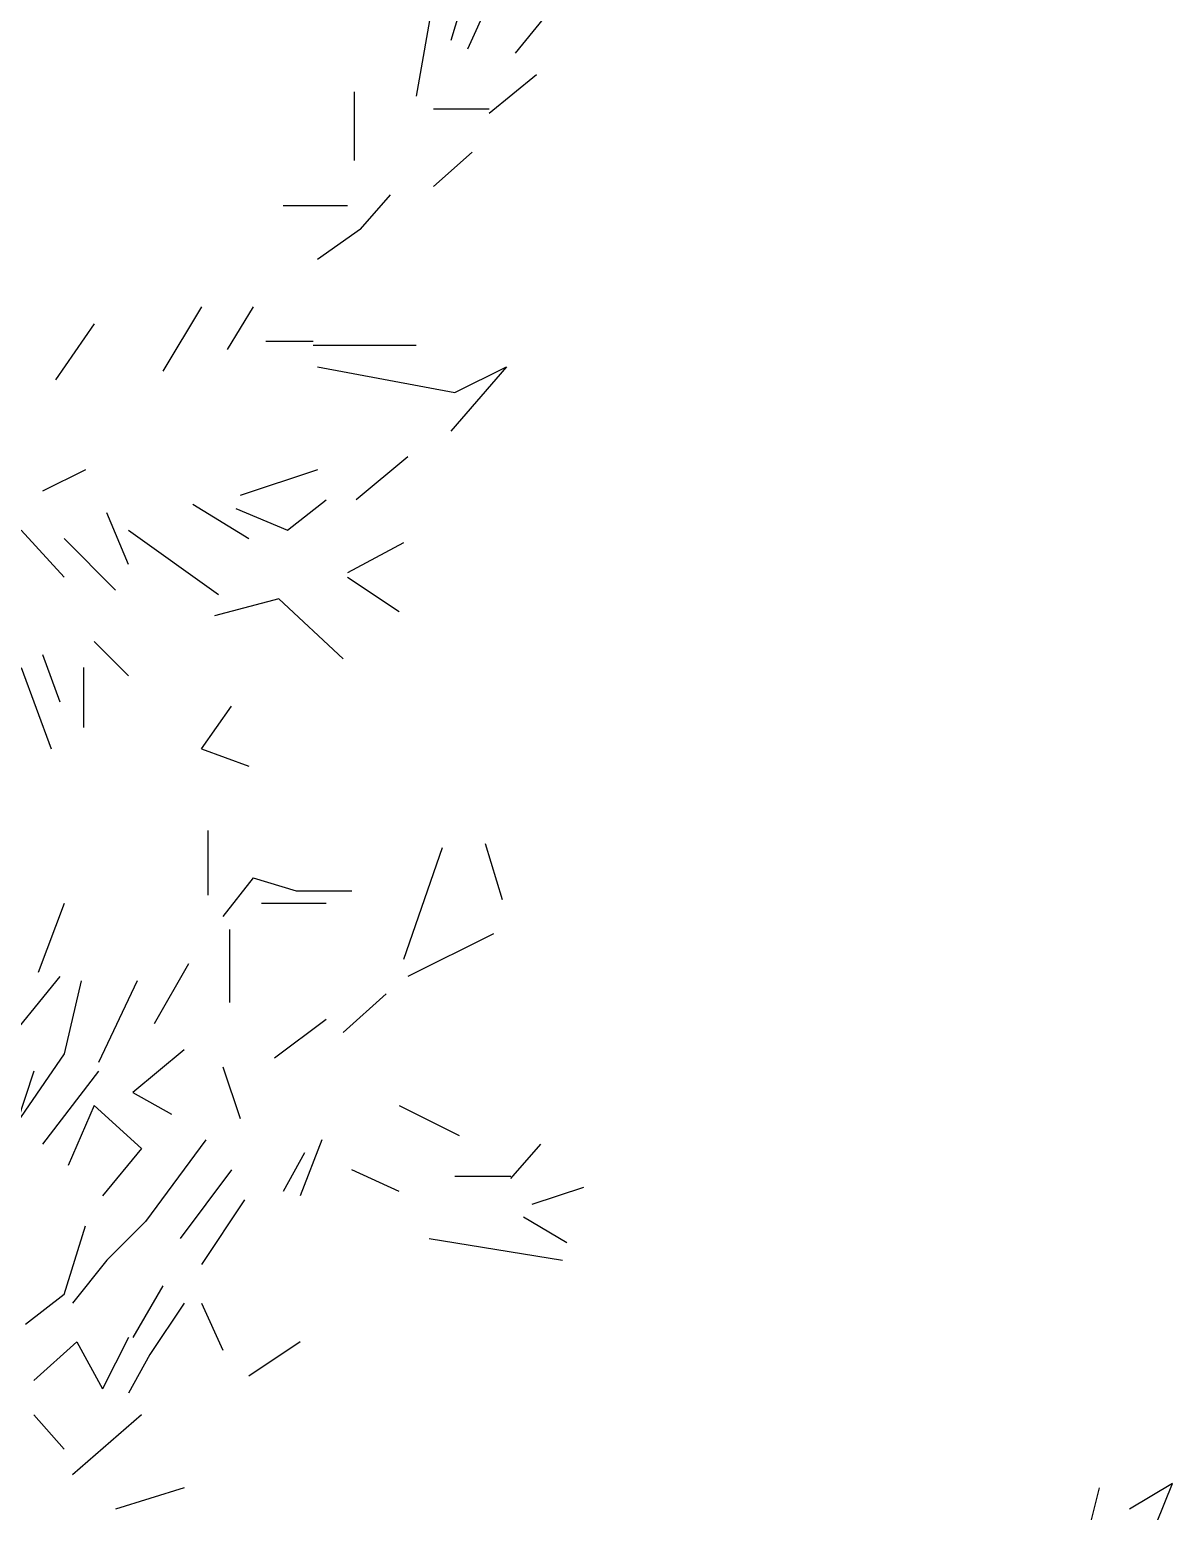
# Model space of a CAD drawing. Header units: metres. Extents: x -3.9 to 3.3, y 0 to 12.9.
# Drawn here: x 1.384 to 2.941, y 5.502 to 7.521 of the extents above; entities that cross this region are included whole.
import ezdxf

# ---------------------------------------------------------------- set-up
doc = ezdxf.new("R2010")
doc.units = ezdxf.units.M
doc.header["$LTSCALE"] = 0.2

msp = doc.modelspace()

# ---------------------------------------------------------------- linework, layer by layer
at = {"linetype": 'Continuous'}
for p, q in [((1.981, 7.5827), (1.9576, 7.5067)), ((1.9341, 7.5652), (1.9107, 7.4306)), ((1.9341, 7.5652), (1.9107, 7.4306)), ((1.981, 7.495), (2.0102, 7.5593)), ((2.0834, 7.5359), (2.0453, 7.4891)), ((2.0834, 7.5359), (2.0453, 7.4891)), ((2.0746, 7.4599), (2.0102, 7.4072)), ((2.0746, 7.4599), (2.0102, 7.4072)), ((1.8259, 7.4364), (1.8259, 7.3428)), ((1.8259, 7.4364), (1.8259, 7.3428)), ((1.8259, 7.4364), (1.8259, 7.3428)), ((1.8259, 7.4364), (1.8259, 7.3428)), ((1.8259, 7.4364), (1.8259, 7.3428)), ((1.8259, 7.4364), (1.8259, 7.3428)), ((2.0102, 7.413), (1.9341, 7.413)), ((2.0102, 7.413), (1.9341, 7.413)), ((1.9868, 7.3545), (1.9341, 7.3077)), ((1.8346, 7.2492), (1.8756, 7.296)), ((1.8171, 7.2814), (1.7293, 7.2814)), ((1.8171, 7.2814), (1.7293, 7.2814)), ((1.8171, 7.2814), (1.7293, 7.2814)), ((1.8171, 7.2814), (1.7293, 7.2814)), ((1.8346, 7.2492), (1.7761, 7.2082)), ((1.8346, 7.2492), (1.7761, 7.2082)), ((1.8346, 7.2492), (1.7761, 7.2082)), ((1.8346, 7.2492), (1.7761, 7.2082)), ((1.8346, 7.2492), (1.7761, 7.2082)), ((1.8346, 7.2492), (1.7761, 7.2082)), ((1.6181, 7.1438), (1.5654, 7.0561)), ((1.6181, 7.1438), (1.5654, 7.0561)), ((1.6884, 7.1438), (1.6532, 7.0853)), ((1.4718, 7.1204), (1.4192, 7.0443)), ((1.4718, 7.1204), (1.4192, 7.0443)), ((1.4718, 7.1204), (1.4192, 7.0443)), ((1.4718, 7.1204), (1.4192, 7.0443)), ((1.4718, 7.1204), (1.4192, 7.0443)), ((1.4718, 7.1204), (1.4192, 7.0443)), ((1.4718, 7.1204), (1.4192, 7.0443)), ((1.4718, 7.1204), (1.4192, 7.0443)), ((1.4718, 7.1204), (1.4192, 7.0443)), ((1.7059, 7.097), (1.7703, 7.097)), ((1.7059, 7.097), (1.7703, 7.097)), ((1.7059, 7.097), (1.7703, 7.097)), ((1.7059, 7.097), (1.7703, 7.097)), ((1.7059, 7.097), (1.7703, 7.097)), ((1.7059, 7.097), (1.7703, 7.097)), ((1.7703, 7.0912), (1.9107, 7.0912)), ((1.7703, 7.0912), (1.9107, 7.0912)), ((1.7703, 7.0912), (1.9107, 7.0912)), ((1.7703, 7.0912), (1.9107, 7.0912)), ((1.7703, 7.0912), (1.9107, 7.0912)), ((1.7703, 7.0912), (1.9107, 7.0912)), ((1.7703, 7.0912), (1.9107, 7.0912)), ((1.7703, 7.0912), (1.9107, 7.0912)), ((1.7703, 7.0912), (1.9107, 7.0912)), ((1.7761, 7.0619), (1.9634, 7.0268)), ((2.0336, 7.0619), (1.9576, 6.9741)), ((1.9634, 7.0268), (2.0336, 7.0619)), ((1.899, 6.939), (1.8288, 6.8805)), ((1.899, 6.939), (1.8288, 6.8805)), ((1.899, 6.939), (1.8288, 6.8805)), ((1.899, 6.939), (1.8288, 6.8805)), ((1.899, 6.939), (1.8288, 6.8805)), ((1.899, 6.939), (1.8288, 6.8805)), ((1.899, 6.939), (1.8288, 6.8805)), ((1.899, 6.939), (1.8288, 6.8805)), ((1.4601, 6.9215), (1.4016, 6.8922)), ((1.4601, 6.9215), (1.4016, 6.8922)), ((1.7761, 6.9215), (1.6708, 6.8863)), ((1.7761, 6.9215), (1.6708, 6.8863)), ((1.7761, 6.9215), (1.6708, 6.8863)), ((1.7761, 6.9215), (1.6708, 6.8863)), ((1.7761, 6.9215), (1.6708, 6.8863)), ((1.7761, 6.9215), (1.6708, 6.8863)), ((1.7761, 6.9215), (1.6708, 6.8863)), ((1.6064, 6.8746), (1.6825, 6.8278)), ((1.6064, 6.8746), (1.6825, 6.8278)), ((1.665, 6.8688), (1.7352, 6.8395)), ((1.665, 6.8688), (1.7352, 6.8395)), ((1.665, 6.8688), (1.7352, 6.8395)), ((1.665, 6.8688), (1.7352, 6.8395)), ((1.665, 6.8688), (1.7352, 6.8395)), ((1.665, 6.8688), (1.7352, 6.8395)), ((1.665, 6.8688), (1.7352, 6.8395)), ((1.7352, 6.8395), (1.7878, 6.8805)), ((1.7352, 6.8395), (1.7878, 6.8805)), ((1.7352, 6.8395), (1.7878, 6.8805)), ((1.7352, 6.8395), (1.7878, 6.8805)), ((1.7352, 6.8395), (1.7878, 6.8805)), ((1.7352, 6.8395), (1.7878, 6.8805)), ((1.7352, 6.8395), (1.7878, 6.8805)), ((1.5186, 6.7927), (1.4894, 6.8629)), ((1.5186, 6.7927), (1.4894, 6.8629)), ((1.5186, 6.7927), (1.4894, 6.8629)), ((1.5186, 6.7927), (1.4894, 6.8629)), ((1.5186, 6.7927), (1.4894, 6.8629)), ((1.5186, 6.7927), (1.4894, 6.8629)), ((1.5186, 6.7927), (1.4894, 6.8629)), ((1.5186, 6.7927), (1.4894, 6.8629)), ((1.5186, 6.7927), (1.4894, 6.8629)), ((1.3723, 6.8395), (1.4309, 6.7752)), ((1.3723, 6.8395), (1.4309, 6.7752)), ((1.3723, 6.8395), (1.4309, 6.7752)), ((1.3723, 6.8395), (1.4309, 6.7752)), ((1.3723, 6.8395), (1.4309, 6.7752)), ((1.3723, 6.8395), (1.4309, 6.7752)), ((1.3723, 6.8395), (1.4309, 6.7752)), ((1.4309, 6.8278), (1.5011, 6.7576)), ((1.4309, 6.8278), (1.5011, 6.7576)), ((1.4309, 6.8278), (1.5011, 6.7576)), ((1.4309, 6.8278), (1.5011, 6.7576)), ((1.4309, 6.8278), (1.5011, 6.7576)), ((1.4309, 6.8278), (1.5011, 6.7576)), ((1.4309, 6.8278), (1.5011, 6.7576)), ((1.4309, 6.8278), (1.5011, 6.7576)), ((1.4309, 6.8278), (1.5011, 6.7576)), ((1.5186, 6.8395), (1.6415, 6.7517)), ((1.5186, 6.8395), (1.6415, 6.7517)), ((1.5186, 6.8395), (1.6415, 6.7517)), ((1.5186, 6.8395), (1.6415, 6.7517)), ((1.5186, 6.8395), (1.6415, 6.7517)), ((1.5186, 6.8395), (1.6415, 6.7517)), ((1.5186, 6.8395), (1.6415, 6.7517)), ((1.5186, 6.8395), (1.6415, 6.7517)), ((1.5186, 6.8395), (1.6415, 6.7517)), ((1.5186, 6.8395), (1.6415, 6.7517)), ((1.8932, 6.822), (1.8171, 6.781)), ((1.8932, 6.822), (1.8171, 6.781)), ((1.8932, 6.822), (1.8171, 6.781)), ((1.8932, 6.822), (1.8171, 6.781)), ((1.8932, 6.822), (1.8171, 6.781)), ((1.8932, 6.822), (1.8171, 6.781)), ((1.8171, 6.7752), (1.8873, 6.7283)), ((1.8171, 6.7752), (1.8873, 6.7283)), ((1.7235, 6.7459), (1.6357, 6.7225)), ((1.7235, 6.7459), (1.8112, 6.664)), ((1.7235, 6.7459), (1.8112, 6.664)), ((1.5186, 6.6406), (1.4718, 6.6874)), ((1.4016, 6.6698), (1.425, 6.6054)), ((1.4016, 6.6698), (1.425, 6.6054)), ((1.4016, 6.6698), (1.425, 6.6054)), ((1.4016, 6.6698), (1.425, 6.6054)), ((1.4016, 6.6698), (1.425, 6.6054)), ((1.4016, 6.6698), (1.425, 6.6054)), ((1.4016, 6.6698), (1.425, 6.6054)), ((1.4016, 6.6698), (1.425, 6.6054)), ((1.3723, 6.6523), (1.4133, 6.5411)), ((1.3723, 6.6523), (1.4133, 6.5411)), ((1.4572, 6.6523), (1.4572, 6.5703)), ((1.6181, 6.5411), (1.6591, 6.5996)), ((1.6181, 6.5411), (1.6591, 6.5996)), ((1.6181, 6.5411), (1.6591, 6.5996)), ((1.6181, 6.5411), (1.6591, 6.5996)), ((1.6181, 6.5411), (1.6591, 6.5996)), ((1.6181, 6.5411), (1.6825, 6.5177)), ((1.6181, 6.5411), (1.6825, 6.5177)), ((1.6181, 6.5411), (1.6825, 6.5177)), ((1.6269, 6.4299), (1.6269, 6.3421)), ((1.6269, 6.4299), (1.6269, 6.3421)), ((1.9459, 6.4065), (1.8932, 6.2543)), ((1.9459, 6.4065), (1.8932, 6.2543)), ((1.9459, 6.4065), (1.8932, 6.2543)), ((2.0044, 6.4123), (2.0278, 6.3362)), ((2.0044, 6.4123), (2.0278, 6.3362)), ((2.0044, 6.4123), (2.0278, 6.3362)), ((2.0044, 6.4123), (2.0278, 6.3362)), ((1.6884, 6.3655), (1.6474, 6.3128)), ((1.6884, 6.3655), (1.6474, 6.3128)), ((1.6884, 6.3655), (1.6474, 6.3128)), ((1.6884, 6.3655), (1.6474, 6.3128)), ((1.6884, 6.3655), (1.6474, 6.3128)), ((1.6884, 6.3655), (1.6474, 6.3128)), ((1.6884, 6.3655), (1.6474, 6.3128)), ((1.6884, 6.3655), (1.6474, 6.3128)), ((1.6884, 6.3655), (1.6474, 6.3128)), ((1.6884, 6.3655), (1.6474, 6.3128)), ((1.6884, 6.3655), (1.6474, 6.3128)), ((1.6884, 6.3655), (1.6474, 6.3128)), ((1.6884, 6.3655), (1.6474, 6.3128)), ((1.6884, 6.3655), (1.6474, 6.3128)), ((1.6884, 6.3655), (1.6474, 6.3128)), ((1.6884, 6.3655), (1.6474, 6.3128)), ((1.6884, 6.3655), (1.7469, 6.3479)), ((1.6884, 6.3655), (1.7469, 6.3479)), ((1.6884, 6.3655), (1.7469, 6.3479)), ((1.6884, 6.3655), (1.7469, 6.3479)), ((1.6884, 6.3655), (1.7469, 6.3479)), ((1.6884, 6.3655), (1.7469, 6.3479)), ((1.6884, 6.3655), (1.7469, 6.3479)), ((1.6884, 6.3655), (1.7469, 6.3479)), ((1.6884, 6.3655), (1.7469, 6.3479)), ((1.6884, 6.3655), (1.7469, 6.3479)), ((1.6884, 6.3655), (1.7469, 6.3479)), ((1.7469, 6.3479), (1.8229, 6.3479)), ((1.7469, 6.3479), (1.8229, 6.3479)), ((1.7469, 6.3479), (1.8229, 6.3479)), ((1.7469, 6.3479), (1.8229, 6.3479)), ((1.7469, 6.3479), (1.8229, 6.3479)), ((1.7469, 6.3479), (1.8229, 6.3479)), ((1.7469, 6.3479), (1.8229, 6.3479)), ((1.7469, 6.3479), (1.8229, 6.3479)), ((1.7469, 6.3479), (1.8229, 6.3479)), ((1.7469, 6.3479), (1.8229, 6.3479)), ((1.7469, 6.3479), (1.8229, 6.3479)), ((1.4309, 6.3304), (1.3957, 6.2367)), ((1.4309, 6.3304), (1.3957, 6.2367)), ((1.4309, 6.3304), (1.3957, 6.2367)), ((1.4309, 6.3304), (1.3957, 6.2367)), ((1.7878, 6.3304), (1.7001, 6.3304)), ((1.7878, 6.3304), (1.7001, 6.3304)), ((1.7878, 6.3304), (1.7001, 6.3304)), ((1.7878, 6.3304), (1.7001, 6.3304)), ((1.7878, 6.3304), (1.7001, 6.3304)), ((1.7878, 6.3304), (1.7001, 6.3304)), ((1.7878, 6.3304), (1.7001, 6.3304)), ((1.7878, 6.3304), (1.7001, 6.3304)), ((1.7878, 6.3304), (1.7001, 6.3304)), ((1.7878, 6.3304), (1.7001, 6.3304)), ((1.7878, 6.3304), (1.7001, 6.3304)), ((1.6562, 6.2953), (1.6562, 6.1958)), ((1.6562, 6.2953), (1.6562, 6.1958)), ((1.6562, 6.2953), (1.6562, 6.1958)), ((1.6562, 6.2953), (1.6562, 6.1958)), ((1.6562, 6.2953), (1.6562, 6.1958)), ((1.6562, 6.2953), (1.6562, 6.1958)), ((1.6562, 6.2953), (1.6562, 6.1958)), ((1.6562, 6.2953), (1.6562, 6.1958)), ((1.6562, 6.2953), (1.6562, 6.1958)), ((1.6562, 6.2953), (1.6562, 6.1958)), ((1.6562, 6.2953), (1.6562, 6.1958)), ((2.0161, 6.2894), (1.899, 6.2309)), ((2.0161, 6.2894), (1.899, 6.2309)), ((2.0161, 6.2894), (1.899, 6.2309)), ((2.0161, 6.2894), (1.899, 6.2309)), ((1.6006, 6.2485), (1.5537, 6.1665)), ((1.6006, 6.2485), (1.5537, 6.1665)), ((1.6006, 6.2485), (1.5537, 6.1665)), ((1.6006, 6.2485), (1.5537, 6.1665)), ((1.6006, 6.2485), (1.5537, 6.1665)), ((1.6006, 6.2485), (1.5537, 6.1665)), ((1.6006, 6.2485), (1.5537, 6.1665)), ((1.6006, 6.2485), (1.5537, 6.1665)), ((1.425, 6.2309), (1.2436, 6.0085)), ((1.4543, 6.225), (1.4309, 6.1256)), ((1.4543, 6.225), (1.4309, 6.1256)), ((1.4543, 6.225), (1.4309, 6.1256)), ((1.4543, 6.225), (1.4309, 6.1256)), ((1.4543, 6.225), (1.4309, 6.1256)), ((1.4543, 6.225), (1.4309, 6.1256)), ((1.4543, 6.225), (1.4309, 6.1256)), ((1.5303, 6.225), (1.4777, 6.1139)), ((1.8698, 6.2075), (1.8112, 6.1548)), ((1.8698, 6.2075), (1.8112, 6.1548)), ((1.8698, 6.2075), (1.8112, 6.1548)), ((1.8698, 6.2075), (1.8112, 6.1548)), ((1.8698, 6.2075), (1.8112, 6.1548)), ((1.7878, 6.1724), (1.7176, 6.1197)), ((1.7878, 6.1724), (1.7176, 6.1197)), ((1.7878, 6.1724), (1.7176, 6.1197)), ((1.4309, 6.1256), (1.3665, 6.0319)), ((1.5947, 6.1314), (1.5245, 6.0729)), ((1.5947, 6.1314), (1.5245, 6.0729)), ((1.3899, 6.1021), (1.3665, 6.0319)), ((1.4777, 6.1021), (1.4016, 6.0027)), ((1.6474, 6.108), (1.6708, 6.0378)), ((1.6474, 6.108), (1.6708, 6.0378)), ((1.6474, 6.108), (1.6708, 6.0378)), ((1.5245, 6.0729), (1.5772, 6.0436)), ((1.5245, 6.0729), (1.5772, 6.0436)), ((1.4718, 6.0553), (1.4367, 5.9734)), ((1.4718, 6.0553), (1.4367, 5.9734)), ((1.4718, 6.0553), (1.4367, 5.9734)), ((1.5362, 5.9968), (1.4718, 6.0553)), ((1.5362, 5.9968), (1.4718, 6.0553)), ((1.5362, 5.9968), (1.4718, 6.0553)), ((1.8873, 6.0553), (1.9693, 6.0144)), ((1.8873, 6.0553), (1.9693, 6.0144)), ((1.8873, 6.0553), (1.9693, 6.0144)), ((1.8873, 6.0553), (1.9693, 6.0144)), ((1.5362, 5.9968), (1.4835, 5.9324)), ((1.5362, 5.9968), (1.4835, 5.9324)), ((1.624, 6.0085), (1.542, 5.8973)), ((1.624, 6.0085), (1.542, 5.8973)), ((1.782, 6.0085), (1.7527, 5.9324)), ((1.782, 6.0085), (1.7527, 5.9324)), ((2.0395, 5.9558), (2.0804, 6.0027)), ((1.7586, 5.991), (1.7293, 5.9383)), ((1.7586, 5.991), (1.7293, 5.9383)), ((1.6591, 5.9676), (1.5889, 5.8739)), ((1.6591, 5.9676), (1.5889, 5.8739)), ((1.6591, 5.9676), (1.5889, 5.8739)), ((1.6591, 5.9676), (1.5889, 5.8739)), ((1.6591, 5.9676), (1.5889, 5.8739)), ((1.6591, 5.9676), (1.5889, 5.8739)), ((1.6591, 5.9676), (1.5889, 5.8739)), ((1.6591, 5.9676), (1.5889, 5.8739)), ((1.6591, 5.9676), (1.5889, 5.8739)), ((1.6591, 5.9676), (1.5889, 5.8739)), ((1.6591, 5.9676), (1.5889, 5.8739)), ((1.6591, 5.9676), (1.5889, 5.8739)), ((1.6591, 5.9676), (1.5889, 5.8739)), ((1.6591, 5.9676), (1.5889, 5.8739)), ((1.8873, 5.9383), (1.8229, 5.9676)), ((1.8873, 5.9383), (1.8229, 5.9676)), ((1.8873, 5.9383), (1.8229, 5.9676)), ((1.8873, 5.9383), (1.8229, 5.9676)), ((1.8873, 5.9383), (1.8229, 5.9676)), ((1.8873, 5.9383), (1.8229, 5.9676)), ((2.0395, 5.9588), (1.9634, 5.9588)), ((2.0395, 5.9588), (1.9634, 5.9588)), ((2.0395, 5.9588), (1.9634, 5.9588)), ((2.0395, 5.9588), (1.9634, 5.9588)), ((2.0395, 5.9588), (1.9634, 5.9588)), ((2.0395, 5.9588), (1.9634, 5.9588)), ((2.0687, 5.9207), (2.139, 5.9441)), ((2.0687, 5.9207), (2.139, 5.9441)), ((2.0687, 5.9207), (2.139, 5.9441)), ((2.0687, 5.9207), (2.139, 5.9441)), ((2.0687, 5.9207), (2.139, 5.9441)), ((2.0687, 5.9207), (2.139, 5.9441)), ((2.0687, 5.9207), (2.139, 5.9441)), ((2.0687, 5.9207), (2.139, 5.9441)), ((2.0687, 5.9207), (2.139, 5.9441)), ((1.6767, 5.9266), (1.6181, 5.8388)), ((1.6767, 5.9266), (1.6181, 5.8388)), ((1.542, 5.8973), (1.4894, 5.8447)), ((1.542, 5.8973), (1.4894, 5.8447)), ((1.542, 5.8973), (1.4894, 5.8447)), ((2.1156, 5.8681), (2.057, 5.9032)), ((1.4309, 5.7978), (1.4601, 5.8915)), ((1.9283, 5.8739), (2.1097, 5.8447)), ((1.4894, 5.8447), (1.4426, 5.7861)), ((1.4894, 5.8447), (1.4426, 5.7861)), ((1.4894, 5.8447), (1.4426, 5.7861)), ((1.4309, 5.7978), (1.3782, 5.7569)), ((1.5654, 5.8095), (1.5245, 5.7393)), ((1.5947, 5.7861), (1.5479, 5.7159)), ((1.5947, 5.7861), (1.5479, 5.7159)), ((1.5947, 5.7861), (1.5479, 5.7159)), ((1.5947, 5.7861), (1.5479, 5.7159)), ((1.6181, 5.7861), (1.6474, 5.7218)), ((1.6181, 5.7861), (1.6474, 5.7218)), ((1.6181, 5.7861), (1.6474, 5.7218)), ((1.6181, 5.7861), (1.6474, 5.7218)), ((1.5186, 5.7393), (1.4835, 5.6691)), ((1.4484, 5.7335), (1.3899, 5.6808)), ((1.4484, 5.7335), (1.3899, 5.6808)), ((1.4484, 5.7335), (1.3899, 5.6808)), ((1.4484, 5.7335), (1.3899, 5.6808)), ((1.4484, 5.7335), (1.4835, 5.6691)), ((1.4484, 5.7335), (1.4835, 5.6691)), ((1.4484, 5.7335), (1.4835, 5.6691)), ((1.4484, 5.7335), (1.4835, 5.6691)), ((1.4484, 5.7335), (1.4835, 5.6691)), ((1.5479, 5.7159), (1.5186, 5.6632)), ((1.5479, 5.7159), (1.5186, 5.6632)), ((1.5479, 5.7159), (1.5186, 5.6632)), ((1.7527, 5.7335), (1.6825, 5.6867)), ((1.7527, 5.7335), (1.6825, 5.6867)), ((1.7527, 5.7335), (1.6825, 5.6867)), ((1.7527, 5.7335), (1.6825, 5.6867)), ((1.7527, 5.7335), (1.6825, 5.6867)), ((1.3899, 5.634), (1.4309, 5.5872)), ((1.5362, 5.634), (1.4426, 5.552)), ((1.5362, 5.634), (1.4426, 5.552)), ((1.5362, 5.634), (1.4426, 5.552)), ((1.5362, 5.634), (1.4426, 5.552)), ((1.5362, 5.634), (1.4426, 5.552)), ((1.5362, 5.634), (1.4426, 5.552)), ((1.5362, 5.634), (1.4426, 5.552)), ((1.5947, 5.5345), (1.5011, 5.5052)), ((2.8412, 5.5345), (2.8178, 5.4409)), ((2.8412, 5.5345), (2.8178, 5.4409)), ((2.9407, 5.5403), (2.8822, 5.5052)), ((2.9407, 5.5403), (2.8822, 5.5052)), ((2.9056, 5.4526), (2.9407, 5.5403)), ((2.9056, 5.4526), (2.9407, 5.5403))]:
    msp.add_line(p, q, dxfattribs=at)

doc.saveas('drawing.dxf')
